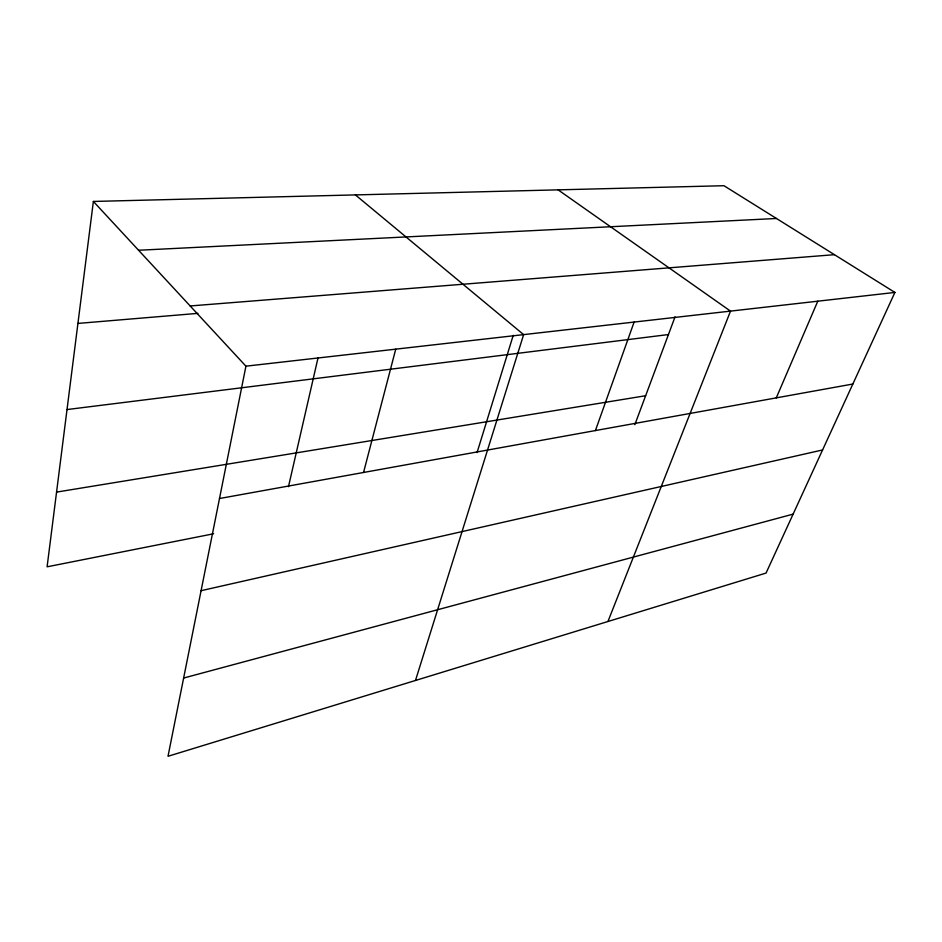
<?xml version="1.0" encoding="UTF-8"?>
<svg xmlns="http://www.w3.org/2000/svg" width="942" height="942" viewBox="0 0 942 942"><rect width="100%" height="100%" fill="white"/><g stroke="black" fill="none" stroke-linecap="round" stroke-linejoin="round"><path stroke-width="1.41" d="M93.376 201.447L245.933 366.179L168.006 756.285L766.058 573.066L894.9 292.432L723.962 185.715L93.376 201.447L47.1 566.813L213.622 533.773M288.476 486.673L318.09 357.571M363.541 472.484L395.734 349.164M477.064 452.572L513.225 335.34M415.493 680.465L523.634 334.622L355.393 194.912M595.415 430.565L634.119 322.07M634.849 424.665L675.037 316.877M607.943 621.496L730.521 311.119L558.1 189.848M776.29 397.865L817.774 301.204M183.631 678.04L793.117 514.132M201.082 590.693L822.578 449.958M219.498 498.518L852.851 384.03M56.567 492.101L645.635 395.734M67.012 409.558L668.455 334.551M245.933 366.179L894.9 292.432M77.927 323.424L197.95 313.368M190.166 305.962L834.412 254.681M138.58 250.254L776.443 218.485"/></g></svg>
